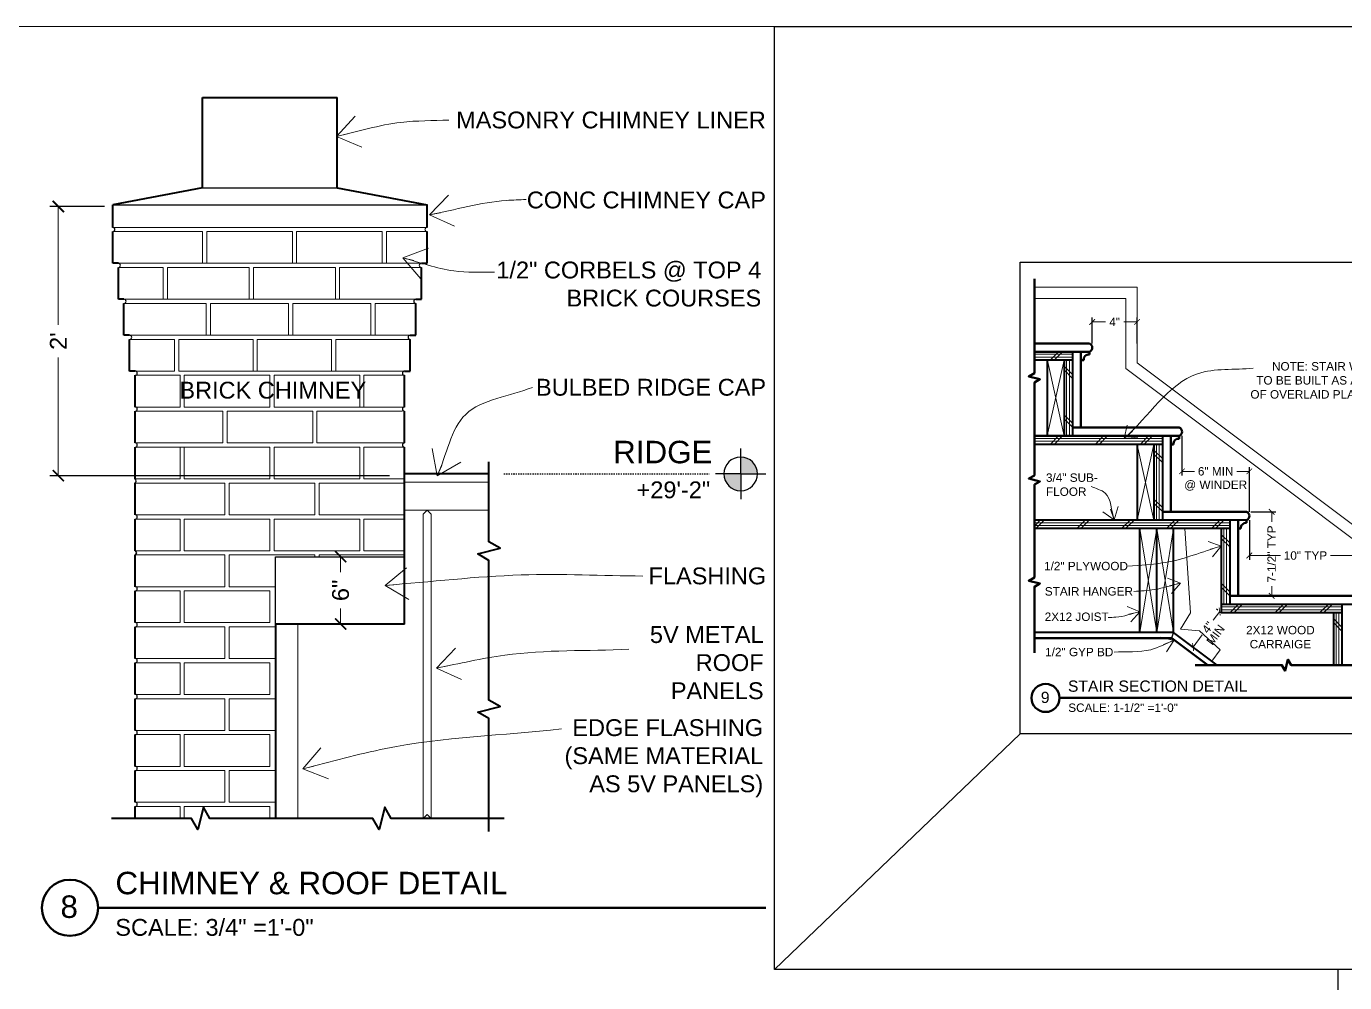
# Model space of a CAD drawing. Header units: inches. Extents: x -4969 to 16721, y 2489 to 24693.
# Drawn here: x 1324.9 to 1442.3, y 3991.3 to 4076.5 of the extents above; entities that cross this region are included whole.
import ezdxf

# ---------------------------------------------------------------- set-up
doc = ezdxf.new("R2010")
doc.units = ezdxf.units.IN
doc.header["$MEASUREMENT"] = 0
doc.linetypes.add('CENTER', pattern=[2, 1.25, -0.25, 0.25, -0.25])
doc.layers.get('0').update_dxf_attribs({"lineweight": 5})
doc.layers.add('0-NPLT', color=1, linetype='Continuous', plot=False)
for name, color, linetype, lineweight in [('1', 1, 'Continuous', 9), ('2', 6, 'Continuous', 20), ('3', 3, 'Continuous', 30), ('4', 2, 'Continuous', 40), ('5', 4, 'Continuous', 50), ('A-DIMSx', 7, 'Continuous', 9), ('A-TEXTx', 7, 'Continuous', 20), ('TB-11x17', 7, 'Continuous', 100)]:
    doc.layers.add(name, color=color, linetype=linetype, lineweight=lineweight)
doc.styles.get("Standard").update_dxf_attribs({"font": 'Arial.ttf'})
doc.dimstyles.get("Standard").update_dxf_attribs({"dimtxt": 3, "dimasz": 2, "dimexe": 0.03125, "dimexo": 0.0625, "dimgap": 0.03125, "dimtad": 0, "dimtoh": 1, "dimdec": 4, "dimlfac": 0.99985, "dimzin": 0, "dimdsep": 46, "dimlunit": 4, "dimtxsty": 'Standard', "dimblk": 'ARCHTICK', "dimblk1": 'ARCHTICK', "dimblk2": 'ARCHTICK', "dimcen": 0.09, "dimclrt": 256, "dimadec": 0, "dimazin": 0, "dimtfac": 1, "dimtdec": 4, "dimtofl": 0, "dimtmove": 0, "dimatfit": 3, "dimfxl": 1, "dimtolj": 1, "dimtzin": 0, "dimarcsym": 0})

# ---------------------------------------------------------------- blocks, each defined once
blk = doc.blocks.new('_ArchTick')
at = {"color": 0, "linetype": 'ByBlock', "lineweight": 0, "const_width": 0.15}
blk.add_lwpolyline([(-0.5, -0.5), (0.5, 0.5)], dxfattribs=at)
blk = doc.blocks.new('*D242')
at = {"layer": 'A-DIMSx', "color": 0, "lineweight": 5, "ltscale": 0.1, "transparency": 16777216}
for p, q in [((1352.88, 4029.27), (1352.88, 4027.89)), ((1352.88, 4023.27), (1352.88, 4024.65))]:
    blk.add_line(p, q, dxfattribs=at)
at = {"layer": 'A-DIMSx', "color": 0, "lineweight": -2, "ltscale": 0.1, "transparency": 16777216}
for p, q in [((1353.58, 4029.27), (1353.63, 4029.27)), ((1353.58, 4023.27), (1353.63, 4023.27))]:
    blk.add_line(p, q, dxfattribs=at)
at = {"layer": 'Defpoints', "color": 0, "ltscale": 0.1, "transparency": 16777216}
for p in [(1352.83, 4029.27), (1352.83, 4023.27), (1352.88, 4023.27)]:
    blk.add_point(p, dxfattribs=at)
at = {"layer": 'A-DIMSx', "color": 0, "lineweight": 5, "ltscale": 0.1, "transparency": 16777216}
for p, rotation in [((1352.88, 4029.27), 90), ((1352.88, 4023.27), 270)]:
    blk.add_blockref('_ArchTick', p, dxfattribs=dict(at, rotation=rotation))
at = {"layer": 'A-DIMSx', "ltscale": 0.1, "transparency": 16777216, "insert": (1352.88, 4026.27), "char_height": 1.5, "attachment_point": 5, "rotation": 90}
blk.add_mtext('\\A1;6"', dxfattribs=at)
blk = doc.blocks.new('*D243')
at = {"layer": 'A-DIMSx', "color": 0, "lineweight": -2, "ltscale": 0.1, "transparency": 16777216}
for p, q in [((1331.83, 4060.46), (1326.98, 4060.46)), ((1357.22, 4036.48), (1326.98, 4036.48))]:
    blk.add_line(p, q, dxfattribs=at)
at = {"layer": 'A-DIMSx', "color": 0, "lineweight": 5, "ltscale": 0.1, "transparency": 16777216}
for p, q in [((1327.73, 4060.46), (1327.73, 4049.92)), ((1327.73, 4036.48), (1327.73, 4047.02))]:
    blk.add_line(p, q, dxfattribs=at)
at = {"layer": 'Defpoints', "color": 0, "ltscale": 0.1, "transparency": 16777216}
for p in [(1332.58, 4060.46), (1327.73, 4036.48), (1357.97, 4036.48)]:
    blk.add_point(p, dxfattribs=at)
at = {"layer": 'A-DIMSx', "color": 0, "lineweight": 5, "ltscale": 0.1, "transparency": 16777216}
for p, rotation in [((1327.73, 4060.46), 90), ((1327.73, 4036.48), 270)]:
    blk.add_blockref('_ArchTick', p, dxfattribs=dict(at, rotation=rotation))
at = {"layer": 'A-DIMSx', "ltscale": 0.1, "transparency": 16777216, "insert": (1327.73, 4048.47), "char_height": 1.5, "attachment_point": 5, "rotation": 90}
blk.add_mtext("\\A1;2'", dxfattribs=at)
blk = doc.blocks.new('Point')
at = {"lineweight": 0, "ltscale": 0.1}
h = blk.add_hatch(color=256, dxfattribs=at)
h.dxf.hatch_style = 1
h.paths.add_polyline_path([(-3.2903, 4.1654, 0.414214), (-3.3528, 4.1029), (-3.2903, 4.1029)])
h.paths.add_polyline_path([(-3.2903, 4.1029), (-3.2903, 4.0404, 0.414214), (-3.2278, 4.1029)])
at = {"layer": '3', "ltscale": 0.1}
for q in [(-3.2903, 4.1966), (-3.384, 4.1029), (-3.1965, 4.1029), (-3.2903, 4.0091)]:
    blk.add_line((-3.2903, 4.1029), q, dxfattribs=at)
blk.add_circle((-3.2903, 4.1029), 0.0625, dxfattribs=at)
blk = doc.blocks.new('*D269')
at = {"layer": 'A-DIMSx', "color": 0, "lineweight": -2, "ltscale": 0.1, "transparency": 16777216}
for p, q in [((1431.03, 4024.5), (1430.89, 4024.61)), ((1428.66, 4021.34), (1428.52, 4021.45))]:
    blk.add_line(p, q, dxfattribs=at)
at = {"layer": 'A-DIMSx', "color": 0, "lineweight": 5, "ltscale": 0.1, "transparency": 16777216}
for p, q in [((1431.19, 4024.38), (1430.62, 4023.63)), ((1428.82, 4021.22), (1429.64, 4022.32))]:
    blk.add_line(p, q, dxfattribs=at)
at = {"layer": 'Defpoints', "color": 0, "ltscale": 0.1, "transparency": 16777216}
for p in [(1431.33, 4024.27), (1428.82, 4021.22), (1428.96, 4021.11)]:
    blk.add_point(p, dxfattribs=at)
at = {"layer": 'A-DIMSx', "color": 0, "lineweight": 5, "ltscale": 0.1, "transparency": 16777216, "xscale": 0.5, "yscale": 0.5, "zscale": 0.5}
for p, rotation in [((1431.19, 4024.38), 53.13010235415597), ((1428.82, 4021.22), 233.130102354156)]:
    blk.add_blockref('_ArchTick', p, dxfattribs=dict(at, rotation=rotation))
at = {"layer": 'A-DIMSx', "ltscale": 0.1, "transparency": 16777216, "insert": (1430.13, 4022.97), "char_height": 0.75, "attachment_point": 5, "rotation": 53.1301}
blk.add_mtext('\\A1;4"', dxfattribs=at)
blk = doc.blocks.new('*D270')
at = {"layer": 'A-DIMSx', "color": 0, "lineweight": -2, "ltscale": 0.1, "transparency": 16777216}
for p, q in [((1433.83, 4032.52), (1433.83, 4029)), ((1443.83, 4025.77), (1443.83, 4029.75))]:
    blk.add_line(p, q, dxfattribs=at)
at = {"layer": 'A-DIMSx', "color": 0, "lineweight": 5, "ltscale": 0.1, "transparency": 16777216}
for p, q in [((1433.83, 4029.37), (1436.6, 4029.37)), ((1443.83, 4029.37), (1441.06, 4029.37))]:
    blk.add_line(p, q, dxfattribs=at)
at = {"layer": 'Defpoints', "color": 0, "ltscale": 0.1, "transparency": 16777216}
for p in [(1433.83, 4032.9), (1443.83, 4029.37), (1443.83, 4025.4)]:
    blk.add_point(p, dxfattribs=at)
at = {"layer": 'A-DIMSx', "color": 0, "lineweight": 5, "ltscale": 0.1, "transparency": 16777216, "xscale": 0.5, "yscale": 0.5, "zscale": 0.5, "rotation": 180}
blk.add_blockref('_ArchTick', (1433.83, 4029.37), dxfattribs=at)
at = {"layer": 'A-DIMSx', "color": 0, "lineweight": 5, "ltscale": 0.1, "transparency": 16777216, "xscale": 0.5, "yscale": 0.5, "zscale": 0.5}
blk.add_blockref('_ArchTick', (1443.83, 4029.37), dxfattribs=at)
at = {"layer": 'A-DIMSx', "ltscale": 0.1, "transparency": 16777216, "insert": (1438.83, 4029.37), "char_height": 0.75, "attachment_point": 5}
blk.add_mtext('\\A1;10" TYP', dxfattribs=at)
blk = doc.blocks.new('*D271')
at = {"layer": 'A-DIMSx', "color": 0, "lineweight": -2, "ltscale": 0.1, "transparency": 16777216}
for p, q in [((1433.96, 4033.27), (1436.2, 4033.27)), ((1433.96, 4025.79), (1436.2, 4025.79))]:
    blk.add_line(p, q, dxfattribs=at)
at = {"layer": 'A-DIMSx', "color": 0, "lineweight": 5, "ltscale": 0.1, "transparency": 16777216}
for p, q in [((1435.82, 4033.27), (1435.82, 4032.38)), ((1435.82, 4025.79), (1435.82, 4026.64))]:
    blk.add_line(p, q, dxfattribs=at)
at = {"layer": 'Defpoints', "color": 0, "ltscale": 0.1, "transparency": 16777216}
for p in [(1433.58, 4033.27), (1433.58, 4025.79), (1435.82, 4025.79)]:
    blk.add_point(p, dxfattribs=at)
at = {"layer": 'A-DIMSx', "color": 0, "lineweight": 5, "ltscale": 0.1, "transparency": 16777216, "xscale": 0.5, "yscale": 0.5, "zscale": 0.5}
for p, rotation in [((1435.82, 4033.27), 90), ((1435.82, 4025.79), 270)]:
    blk.add_blockref('_ArchTick', p, dxfattribs=dict(at, rotation=rotation))
at = {"layer": 'A-DIMSx', "ltscale": 0.1, "transparency": 16777216, "insert": (1435.82, 4029.51), "char_height": 0.75, "attachment_point": 5, "rotation": 90}
blk.add_mtext('\\A1;7-1/2" TYP', dxfattribs=at)
blk = doc.blocks.new('*D334')
at = {"layer": 'A-DIMSx', "color": 0, "lineweight": -2, "ltscale": 0.1, "transparency": 16777216}
for p, q in [((1427.83, 4040.02), (1427.83, 4036.5)), ((1433.83, 4033.27), (1433.83, 4037.25))]:
    blk.add_line(p, q, dxfattribs=at)
at = {"layer": 'A-DIMSx', "color": 0, "lineweight": 5, "ltscale": 0.1, "transparency": 16777216}
for p, q in [((1427.83, 4036.87), (1428.94, 4036.87)), ((1433.83, 4036.87), (1432.73, 4036.87))]:
    blk.add_line(p, q, dxfattribs=at)
at = {"layer": 'Defpoints', "color": 0, "ltscale": 0.1, "transparency": 16777216}
for p in [(1427.83, 4040.4), (1433.83, 4036.87), (1433.83, 4032.9)]:
    blk.add_point(p, dxfattribs=at)
at = {"layer": 'A-DIMSx', "color": 0, "lineweight": 5, "ltscale": 0.1, "transparency": 16777216, "xscale": 0.5, "yscale": 0.5, "zscale": 0.5, "rotation": 180}
blk.add_blockref('_ArchTick', (1427.83, 4036.87), dxfattribs=at)
at = {"layer": 'A-DIMSx', "color": 0, "lineweight": 5, "ltscale": 0.1, "transparency": 16777216, "xscale": 0.5, "yscale": 0.5, "zscale": 0.5}
blk.add_blockref('_ArchTick', (1433.83, 4036.87), dxfattribs=at)
at = {"layer": 'A-DIMSx', "ltscale": 0.1, "transparency": 16777216, "insert": (1430.83, 4036.87), "char_height": 0.75, "attachment_point": 5}
blk.add_mtext('\\A1;6" MIN', dxfattribs=at)
blk = doc.blocks.new('*D758')
at = {"layer": 'A-DIMSx', "color": 0, "lineweight": -2, "ltscale": 0.1, "transparency": 16777216}
for p, q in [((1419.83, 4048.25), (1419.83, 4050.56)), ((1423.83, 4048.25), (1423.83, 4050.56))]:
    blk.add_line(p, q, dxfattribs=at)
at = {"layer": 'A-DIMSx', "color": 0, "lineweight": 5, "ltscale": 0.1, "transparency": 16777216}
for p, q in [((1419.83, 4050.18), (1421.01, 4050.18)), ((1423.83, 4050.18), (1422.65, 4050.18))]:
    blk.add_line(p, q, dxfattribs=at)
at = {"layer": 'Defpoints', "color": 0, "ltscale": 0.1, "transparency": 16777216}
for p in [(1423.83, 4050.18), (1419.83, 4047.87), (1423.83, 4047.87)]:
    blk.add_point(p, dxfattribs=at)
at = {"layer": 'A-DIMSx', "color": 0, "lineweight": 5, "ltscale": 0.1, "transparency": 16777216, "xscale": 0.5, "yscale": 0.5, "zscale": 0.5, "rotation": 180}
blk.add_blockref('_ArchTick', (1419.83, 4050.18), dxfattribs=at)
at = {"layer": 'A-DIMSx', "color": 0, "lineweight": 5, "ltscale": 0.1, "transparency": 16777216, "xscale": 0.5, "yscale": 0.5, "zscale": 0.5}
blk.add_blockref('_ArchTick', (1423.83, 4050.18), dxfattribs=at)
at = {"layer": 'A-DIMSx', "ltscale": 0.1, "transparency": 16777216, "insert": (1421.83, 4050.18), "char_height": 0.75, "attachment_point": 5}
blk.add_mtext('\\A1;4"', dxfattribs=at)

msp = doc.modelspace()

# ---------------------------------------------------------------- linework, layer by layer
at = {"layer": '0-NPLT', "ltscale": 0.25}
msp.add_line((1391.5159913, 3992.5008975), (1413.4091784, 4013.5008975), dxfattribs=at)
at = {"layer": '0-NPLT', "ltscale": 0.1}
msp.add_line((1441.7104735, 3992.5008975), (1441.7104735, 3908.5008975), dxfattribs=at)
at = {"layer": '0-NPLT', "lineweight": 9, "ltscale": 0.1}
msp.add_lwpolyline([(1521.5000785, 4076.5008975), (1283.5000785, 4076.5008975), (1283.5000785, 3908.5008975), (1521.5000785, 3908.5008975)], close=True, dxfattribs=at)
at = {"layer": '0-NPLT', "ltscale": 0.25}
for points in [[(1391.5159913, 4076.5008975), (1479.0887398, 4076.5008975), (1479.0887398, 3992.5008975), (1391.5159913, 3992.5008975)], [(1413.4091784, 4055.5008975), (1457.1955527, 4055.5008975), (1457.1955527, 4013.5008975), (1413.4091784, 4013.5008975)]]:
    msp.add_lwpolyline(points, close=True, dxfattribs=at)
at = {"layer": '1'}
for p, q in [((1360.5780924, 4058.5982096), (1332.5572591, 4058.5982096)), ((1360.5780924, 4058.5982096), (1332.5572591, 4058.5982096)), ((1340.5780924, 4058.2232096), (1332.5780924, 4058.2232096)), ((1340.5780924, 4058.2232096), (1332.5780924, 4058.2232096)), ((1340.5780924, 4055.3982096), (1340.5780924, 4058.2232096)), ((1340.9530924, 4055.3982096), (1340.9530924, 4058.2232096)), ((1348.5780924, 4058.2232096), (1340.9530924, 4058.2232096)), ((1348.5780924, 4055.3982096), (1348.5780924, 4058.2232096)), ((1348.9530924, 4055.3982096), (1348.9530924, 4058.2232096)), ((1356.5780924, 4058.2232096), (1348.9530924, 4058.2232096)), ((1356.5780924, 4055.3982096), (1356.5780924, 4058.2232096)), ((1356.9530924, 4055.3982096), (1356.9530924, 4058.2232096)), ((1360.5780924, 4058.2232096), (1356.9530924, 4058.2232096)), ((1340.5780924, 4055.3982096), (1332.5780924, 4055.3982096)), ((1348.5780924, 4055.3982096), (1340.9530924, 4055.3982096)), ((1356.5780924, 4055.3982096), (1348.9530924, 4055.3982096)), ((1360.5780924, 4055.3982096), (1356.9530924, 4055.3982096)), ((1337.0780924, 4055.0232096), (1333.0780924, 4055.0232096)), ((1337.0780924, 4052.1982096), (1337.0780924, 4055.0232096)), ((1337.4530924, 4052.1982096), (1337.4530924, 4055.0232096)), ((1344.7447591, 4055.0232096), (1337.4530924, 4055.0232096)), ((1344.7447591, 4052.1982096), (1344.7447591, 4055.0232096)), ((1345.1197591, 4052.1982096), (1345.1197591, 4055.0232096)), ((1352.4114258, 4055.0232096), (1345.1197591, 4055.0232096)), ((1352.4114258, 4052.1982096), (1352.4114258, 4055.0232096)), ((1360.0780924, 4055.0232096), (1352.7864258, 4055.0232096)), ((1352.7864258, 4052.1982096), (1352.7864258, 4055.0232096)), ((1337.0780924, 4052.1982096), (1333.0780924, 4052.1982096)), ((1340.9114258, 4051.8232096), (1333.5780924, 4051.8232096)), ((1344.7447591, 4052.1982096), (1337.4530924, 4052.1982096)), ((1340.9114258, 4048.9982096), (1340.9114258, 4051.8232096)), ((1341.2864258, 4048.9982096), (1341.2864258, 4051.8232096)), ((1348.2447591, 4051.8232096), (1341.2864258, 4051.8232096)), ((1352.4114258, 4052.1982096), (1345.1197591, 4052.1982096)), ((1348.2447591, 4048.9982096), (1348.2447591, 4051.8232096)), ((1348.6197591, 4048.9982096), (1348.6197591, 4051.8232096)), ((1355.5780924, 4051.8232096), (1348.6197591, 4051.8232096)), ((1360.0780924, 4052.1982096), (1352.7864258, 4052.1982096)), ((1355.5780924, 4048.9982096), (1355.5780924, 4051.8232096)), ((1359.5780924, 4051.8232096), (1355.9530924, 4051.8232096)), ((1355.9530924, 4048.9982096), (1355.9530924, 4051.8232096)), ((1333.5780924, 4048.9982096), (1340.9114258, 4048.9982096)), ((1334.0780924, 4048.6232096), (1338.0780924, 4048.6232096)), ((1338.0780924, 4045.7982096), (1338.0780924, 4048.6232096)), ((1338.4530924, 4045.7982096), (1338.4530924, 4048.6232096)), ((1338.4530924, 4048.6232096), (1345.0780924, 4048.6232096)), ((1341.2864258, 4048.9982096), (1348.2447591, 4048.9982096)), ((1345.0780924, 4045.7982096), (1345.0780924, 4048.6232096)), ((1345.4530924, 4045.7982096), (1345.4530924, 4048.6232096)), ((1345.4530924, 4048.6232096), (1352.0780924, 4048.6232096)), ((1348.6197591, 4048.9982096), (1355.5780924, 4048.9982096)), ((1352.0780924, 4045.7982096), (1352.0780924, 4048.6232096)), ((1352.4530924, 4045.7982096), (1352.4530924, 4048.6232096)), ((1352.4530924, 4048.6232096), (1359.0780924, 4048.6232096)), ((1355.9530924, 4048.9982096), (1359.5780924, 4048.9982096)), ((1414.6777059, 4047.2976232), (1418.0825621, 4047.2976232)), ((1414.6777059, 4047.0476232), (1418.0825621, 4047.0476232)), ((1416.0908521, 4046.7720286), (1416.8408521, 4047.5220286)), ((1416.4444055, 4046.7720286), (1417.1944055, 4047.5220286)), ((1338.0780924, 4045.7982096), (1334.0780924, 4045.7982096)), ((1345.0780924, 4045.7982096), (1338.4530924, 4045.7982096)), ((1352.0780924, 4045.7982096), (1345.4530924, 4045.7982096)), ((1359.0780924, 4045.7982096), (1352.4530924, 4045.7982096)), ((1418.0825621, 4045.5020515), (1417.3325621, 4046.2520515)), ((1418.0825621, 4045.1484982), (1417.3325621, 4045.8984982)), ((1417.5569675, 4040.0220286), (1417.5569675, 4046.7720286)), ((1417.8069675, 4040.0220286), (1417.8069675, 4046.7720286)), ((1338.5780924, 4045.4232096), (1334.5780924, 4045.4232096)), ((1338.5780924, 4042.5982096), (1338.5780924, 4045.4232096)), ((1338.9530924, 4042.5982096), (1338.9530924, 4045.4232096)), ((1346.5780924, 4045.4232096), (1338.9530924, 4045.4232096)), ((1346.5780924, 4042.5982096), (1346.5780924, 4045.4232096)), ((1346.9530924, 4042.5982096), (1346.9530924, 4045.4232096)), ((1354.5780924, 4045.4232096), (1346.9530924, 4045.4232096)), ((1354.5780924, 4042.5982096), (1354.5780924, 4045.4232096)), ((1358.5780924, 4045.4232096), (1354.9530924, 4045.4232096)), ((1354.9530924, 4042.5982096), (1354.9530924, 4045.4232096)), ((1334.5780924, 4042.5982096), (1338.5780924, 4042.5982096)), ((1338.9530924, 4042.5982096), (1346.5780924, 4042.5982096)), ((1342.3905924, 4039.3982096), (1342.3905924, 4042.2232096)), ((1342.7655924, 4039.3982096), (1342.7655924, 4042.2232096)), ((1346.9530924, 4042.5982096), (1358.5780924, 4042.5982096)), ((1350.7655924, 4042.2232096), (1358.3905924, 4042.2232096)), ((1350.7655924, 4039.3982096), (1350.7655924, 4042.2232096)), ((1418.0825621, 4041.1484982), (1417.3325621, 4041.8984982)), ((1418.0825621, 4040.7949448), (1417.3325621, 4041.5449448)), ((1414.6777059, 4039.7976232), (1426.0825621, 4039.7976232)), ((1416.0908521, 4039.2720286), (1416.8408521, 4040.0220286)), ((1416.4444055, 4039.2720286), (1417.1944055, 4040.0220286)), ((1420.0908521, 4039.2720286), (1420.8408521, 4040.0220286)), ((1420.4444055, 4039.2720286), (1421.1944055, 4040.0220286)), ((1424.0908521, 4039.2720286), (1424.8408521, 4040.0220286)), ((1424.4444055, 4039.2720286), (1425.1944055, 4040.0220286)), ((1334.5780924, 4039.3982096), (1342.3905924, 4039.3982096)), ((1334.5780924, 4039.0232096), (1346.5780924, 4039.0232096)), ((1338.5780924, 4036.1982096), (1338.5780924, 4039.0232096)), ((1338.9530924, 4036.1982096), (1338.9530924, 4039.0232096)), ((1346.5780924, 4036.1982096), (1346.5780924, 4039.0232096)), ((1346.9530924, 4036.1982096), (1346.9530924, 4039.0232096)), ((1346.9530924, 4039.0232096), (1354.5780924, 4039.0232096)), ((1350.7655924, 4039.3982096), (1358.5780924, 4039.3982096)), ((1354.5780924, 4036.1982096), (1354.5780924, 4039.0232096)), ((1354.9530924, 4036.1982096), (1354.9530924, 4039.0232096)), ((1354.9530924, 4039.0232096), (1358.5780924, 4039.0232096)), ((1414.6777059, 4039.5476232), (1426.0825621, 4039.5476232)), ((1426.0825621, 4038.0020515), (1425.3325621, 4038.7520515)), ((1425.5569675, 4032.5220286), (1425.5569675, 4039.2720286)), ((1425.8069675, 4032.5220286), (1425.8069675, 4039.2720286)), ((1426.0825621, 4037.6484982), (1425.3325621, 4038.3984982)), ((1334.5780924, 4036.1982096), (1338.5780924, 4036.1982096)), ((1334.5780924, 4035.8232096), (1342.5780924, 4035.8232096)), ((1338.9530924, 4036.1982096), (1346.5780924, 4036.1982096)), ((1342.5780924, 4032.9982096), (1342.5780924, 4035.8232096)), ((1342.9530924, 4032.9982096), (1342.9530924, 4035.8232096)), ((1342.9530924, 4035.8232096), (1350.5780924, 4035.8232096)), ((1346.9530924, 4036.1982096), (1354.5780924, 4036.1982096)), ((1350.5780924, 4032.9982096), (1350.5780924, 4035.8232096)), ((1350.9530924, 4032.9982096), (1350.9530924, 4035.8232096)), ((1350.9530924, 4035.8232096), (1358.5780924, 4035.8232096)), ((1354.9530924, 4036.1982096), (1358.5780924, 4036.1982096)), ((1366.0965401, 4035.8942141), (1358.5780924, 4035.8942141)), ((1426.0825621, 4033.6484982), (1425.3325621, 4034.3984982)), ((1426.0825621, 4033.2949448), (1425.3325621, 4034.0449448)), ((1334.5780924, 4032.9982096), (1342.5780924, 4032.9982096)), ((1342.9530924, 4032.9982096), (1350.5780924, 4032.9982096)), ((1350.9530924, 4032.9982096), (1358.5780924, 4032.9982096)), ((1358.5780924, 4033.4622336), (1358.5780924, 4033.4180394)), ((1334.5780924, 4032.6232096), (1338.5780924, 4032.6232096)), ((1338.5780924, 4029.7982096), (1338.5780924, 4032.6232096)), ((1338.9530924, 4029.7982096), (1338.9530924, 4032.6232096)), ((1338.9530924, 4032.6232096), (1346.5780924, 4032.6232096)), ((1346.5780924, 4029.7982096), (1346.5780924, 4032.6232096)), ((1346.9530924, 4029.7982096), (1346.9530924, 4032.6232096)), ((1346.9530924, 4032.6232096), (1354.5780924, 4032.6232096)), ((1354.5780924, 4029.7982096), (1354.5780924, 4032.6232096)), ((1354.9530924, 4029.7982096), (1354.9530924, 4032.6232096)), ((1354.9530924, 4032.6232096), (1358.5780924, 4032.6232096)), ((1414.6777059, 4031.9966977), (1415.2030368, 4032.5220286)), ((1414.6777059, 4031.9966977), (1415.2030368, 4032.5220286)), ((1414.6777059, 4032.2976232), (1432.0825621, 4032.2976232)), ((1414.6777059, 4032.0476232), (1432.0825621, 4032.0476232)), ((1414.8065902, 4031.7720286), (1415.5565902, 4032.5220286)), ((1414.8065902, 4031.7720286), (1415.5565902, 4032.5220286)), ((1418.4530368, 4031.7720286), (1419.2030368, 4032.5220286)), ((1418.4530368, 4031.7720286), (1419.2030368, 4032.5220286)), ((1418.8065902, 4031.7720286), (1419.5565902, 4032.5220286)), ((1418.8065902, 4031.7720286), (1419.5565902, 4032.5220286)), ((1422.4530368, 4031.7720286), (1423.2030368, 4032.5220286)), ((1422.4530368, 4031.7720286), (1423.2030368, 4032.5220286)), ((1422.8065902, 4031.7720286), (1423.5565902, 4032.5220286)), ((1422.8065902, 4031.7720286), (1423.5565902, 4032.5220286)), ((1426.4530368, 4031.7720286), (1427.2030368, 4032.5220286)), ((1426.4530368, 4031.7720286), (1427.2030368, 4032.5220286)), ((1426.8065902, 4031.7720286), (1427.5565902, 4032.5220286)), ((1426.8065902, 4031.7720286), (1427.5565902, 4032.5220286)), ((1430.4530368, 4031.7720286), (1431.2030368, 4032.5220286)), ((1430.8065902, 4031.7720286), (1431.5565902, 4032.5220286)), ((1431.5569675, 4025.0220286), (1431.5569675, 4031.7720286)), ((1431.8069675, 4025.0220286), (1431.8069675, 4031.7720286)), ((1432.0825621, 4030.5020515), (1431.3325621, 4031.2520515)), ((1432.0825621, 4030.1484982), (1431.3325621, 4030.8984982)), ((1334.5780924, 4029.7982096), (1338.5780924, 4029.7982096)), ((1334.5780924, 4029.4232096), (1342.5780924, 4029.4232096)), ((1338.9530924, 4029.7982096), (1346.5780924, 4029.7982096)), ((1342.5780924, 4026.5982096), (1342.5780924, 4029.4232096)), ((1342.9530924, 4026.5982096), (1342.9530924, 4029.4232096)), ((1342.9530924, 4029.4232096), (1350.5780924, 4029.4232096)), ((1346.9530924, 4029.7982096), (1354.5780924, 4029.7982096)), ((1350.5780924, 4029.2706578), (1350.5780924, 4029.4232096)), ((1350.9530924, 4029.2706578), (1350.9530924, 4029.4232096)), ((1350.9530924, 4029.4232096), (1358.5780924, 4029.4232096)), ((1354.9530924, 4029.7982096), (1358.5780924, 4029.7982096)), ((1432.0825621, 4026.1484982), (1431.3325621, 4026.8984982)), ((1334.5780924, 4026.5982096), (1342.5780924, 4026.5982096)), ((1334.5780924, 4026.2232096), (1338.5780924, 4026.2232096)), ((1338.5780924, 4023.3982096), (1338.5780924, 4026.2232096)), ((1338.9530924, 4023.3982096), (1338.9530924, 4026.2232096)), ((1338.9530924, 4026.2232096), (1346.5780924, 4026.2232096)), ((1342.9530924, 4026.5982096), (1347.0781144, 4026.5982096)), ((1346.5780924, 4023.3982096), (1346.5780924, 4026.2232096)), ((1432.0825621, 4025.7949448), (1431.3325621, 4026.5449448)), ((1431.3325621, 4024.7976232), (1442.0825621, 4024.7976232)), ((1431.3325621, 4024.5476232), (1442.0825621, 4024.5476232)), ((1432.0908521, 4024.2720286), (1432.8408521, 4025.0220286)), ((1432.4444055, 4024.2720286), (1433.1944055, 4025.0220286)), ((1436.0908521, 4024.2720286), (1436.8408521, 4025.0220286)), ((1436.4444055, 4024.2720286), (1437.1944055, 4025.0220286)), ((1440.0908521, 4024.2720286), (1440.8408521, 4025.0220286)), ((1440.4444055, 4024.2720286), (1441.1944055, 4025.0220286)), ((1334.5780924, 4023.3982096), (1338.5780924, 4023.3982096)), ((1338.9530924, 4023.3982096), (1346.5780924, 4023.3982096)), ((1442.0825621, 4023.0020515), (1441.3325621, 4023.7520515)), ((1442.0825621, 4022.6484982), (1441.3325621, 4023.3984982)), ((1441.5569675, 4019.6128255), (1441.5569675, 4024.2720286)), ((1441.8069675, 4019.6128255), (1441.8069675, 4024.2720286)), ((1334.5780924, 4023.0232096), (1342.5780924, 4023.0232096)), ((1342.5780924, 4020.1982096), (1342.5780924, 4023.0232096)), ((1342.9530924, 4020.1982096), (1342.9530924, 4023.0232096)), ((1342.9530924, 4023.0232096), (1347.0781144, 4023.0232096)), ((1334.5780924, 4020.1982096), (1342.5780924, 4020.1982096)), ((1334.5780924, 4019.8232096), (1338.5780924, 4019.8232096)), ((1338.5780924, 4016.9982096), (1338.5780924, 4019.8232096)), ((1338.9530924, 4016.9982096), (1338.9530924, 4019.8232096)), ((1338.9530924, 4019.8232096), (1346.5780924, 4019.8232096)), ((1342.9530924, 4020.1982096), (1347.0781144, 4020.1982096)), ((1346.5780924, 4016.9982096), (1346.5780924, 4019.8232096)), ((1334.5780924, 4016.9982096), (1338.5780924, 4016.9982096)), ((1334.5780924, 4016.6232096), (1342.5780924, 4016.6232096)), ((1338.9530924, 4016.9982096), (1346.5780924, 4016.9982096)), ((1342.5780924, 4013.7982096), (1342.5780924, 4016.6232096)), ((1342.9530924, 4013.7982096), (1342.9530924, 4016.6232096)), ((1342.9530924, 4016.6232096), (1347.0781144, 4016.6232096)), ((1334.5780924, 4013.7982096), (1342.5780924, 4013.7982096)), ((1334.5780924, 4013.4232096), (1338.5780924, 4013.4232096)), ((1338.5780924, 4010.5982096), (1338.5780924, 4013.4232096)), ((1338.9530924, 4010.5982096), (1338.9530924, 4013.4232096)), ((1338.9530924, 4013.4232096), (1346.5780924, 4013.4232096)), ((1342.9530924, 4013.7982096), (1347.0781144, 4013.7982096)), ((1346.5780924, 4010.5982096), (1346.5780924, 4013.4232096)), ((1334.5780924, 4010.5982096), (1338.5780924, 4010.5982096)), ((1338.9530924, 4010.5982096), (1346.5780924, 4010.5982096)), ((1334.5780924, 4010.2232096), (1342.5780924, 4010.2232096)), ((1342.5780924, 4007.3982096), (1342.5780924, 4010.2232096)), ((1342.9530924, 4007.3982096), (1342.9530924, 4010.2232096)), ((1342.9530924, 4010.2232096), (1347.0781144, 4010.2232096)), ((1334.5780924, 4007.3982096), (1342.5780924, 4007.3982096)), ((1334.5780924, 4007.0232096), (1338.5780924, 4007.0232096)), ((1338.5780924, 4005.9670017), (1338.5780924, 4007.0232096)), ((1338.9530924, 4005.9670017), (1338.9530924, 4007.0232096)), ((1338.9530924, 4007.0232096), (1346.5780924, 4007.0232096)), ((1342.9530924, 4007.3982096), (1347.0781144, 4007.3982096)), ((1346.5780924, 4005.9670017), (1346.5780924, 4007.0232096))]:
    msp.add_line(p, q, dxfattribs=at)
at = {"layer": '1', "ltscale": 0.25}
for p, q in [((1333.0780924, 4055.3982096), (1360.0780924, 4055.3982096)), ((1335.5780924, 4052.1982096), (1359.5780924, 4052.1982096)), ((1335.0780924, 4048.9982096), (1359.0780924, 4048.9982096)), ((1334.5780924, 4045.7982096), (1338.0780924, 4045.7982096)), ((1338.4530924, 4045.7982096), (1358.5780924, 4045.7982096)), ((1417.3325621, 4046.7720286), (1415.8325621, 4040.0220286)), ((1417.3325621, 4040.0220286), (1415.8511951, 4046.7439017)), ((1342.3905924, 4042.2232096), (1334.5780924, 4042.2232096)), ((1425.3325621, 4039.2720286), (1423.8325621, 4032.5220286)), ((1425.3325621, 4032.5220286), (1423.8511951, 4039.2439017)), ((1360.5781144, 4033.4180394), (1360.224561, 4033.064486)), ((1360.224561, 4033.064486), (1360.224561, 4005.9670017)), ((1360.5781144, 4033.4180394), (1360.9316678, 4033.064486)), ((1360.9316678, 4033.064486), (1360.9316678, 4005.9670017)), ((1424.0825621, 4031.7720286), (1425.5825621, 4022.5220286)), ((1425.5825621, 4031.7720286), (1424.0825621, 4022.5220286)), ((1425.5825621, 4031.7720286), (1427.0825621, 4022.5220286)), ((1427.0825621, 4031.7720286), (1425.5825621, 4022.5220286)), ((1428.5825621, 4024.2720286), (1428.0825621, 4031.7720286)), ((1427.6881349, 4022.824815), (1428.5825621, 4024.2720286)), ((1429.3825621, 4022.6720286), (1427.6881349, 4022.824815)), ((1431.2325621, 4020.9720286), (1429.3825621, 4022.6720286)), ((1430.4825621, 4019.9720286), (1431.2325621, 4020.9720286)), ((1360.5781144, 4006.3205551), (1360.224561, 4005.9670017)), ((1360.5781144, 4006.3205551), (1360.9316678, 4005.9670017))]:
    msp.add_line(p, q, dxfattribs=at)
msp.add_lwpolyline([(1342.7655924, 4042.2232096), (1350.3905924, 4042.2232096), (1350.3905924, 4039.3982096), (1342.7655924, 4039.3982096), (1342.7655924, 4042.2232096)], dxfattribs=at)
at = {"layer": '2', "ltscale": 0.25}
for p, q in [((1423.8325621, 4053.2720286), (1414.6777059, 4053.2720286)), ((1423.8325621, 4053.2720286), (1423.8325621, 4046.5220286)), ((1422.8325621, 4052.2720286), (1414.6777059, 4052.2720286)), ((1422.8325621, 4052.2720286), (1422.8325621, 4046.0220286)), ((1422.8325621, 4046.0220286), (1443.8325621, 4030.2720286)), ((1423.8325621, 4046.5220286), (1444.4325621, 4031.0720286))]:
    msp.add_line(p, q, dxfattribs=at)
at = {"layer": '2'}
for p, q in [((1366.0965401, 4033.4180394), (1358.5780924, 4033.4180394)), ((1349.0781144, 4005.9670017), (1349.0781144, 4023.2706578))]:
    msp.add_line(p, q, dxfattribs=at)
at = {"layer": '3'}
for p, q in [((1340.5780924, 4062.1166987), (1352.5780924, 4062.1166987)), ((1332.5780924, 4060.6166987), (1360.5780924, 4060.6166987))]:
    msp.add_line(p, q, dxfattribs=at)
at = {"layer": '3', "linetype": 'CENTER', "ltscale": 0.1}
msp.add_line((1367.4107468, 4036.6442141), (1385.7158574, 4036.6442141), dxfattribs=at)
at = {"layer": '3', "ltscale": 0.25}
for p, q in [((1427.0825621, 4031.7720286), (1428.0825621, 4031.7720286)), ((1347.0781144, 4023.2706578), (1347.0781144, 4029.2706578)), ((1347.0781144, 4029.2706578), (1358.5780924, 4029.2706578)), ((1426.2492288, 4022.5220286), (1426.4158954, 4022.5220286)), ((1426.9158954, 4022.0220286), (1427.0825621, 4022.5220286))]:
    msp.add_line(p, q, dxfattribs=at)
msp.add_lwpolyline([(1334.5780924, 4029.7982096), (1334.7030924, 4029.6107096), (1334.5780924, 4029.4232096)], dxfattribs=at)
for centre, radius, start, end in [((1332.5780924, 4058.4107096), 0.1875, 270, 90), ((1332.5780924, 4058.4107096), 0.1875, 270, 90), ((1360.5780924, 4058.4107096), 0.1875, 90, 270), ((1333.0780924, 4055.2107096), 0.1875, 270, 90), ((1360.0780924, 4055.2107096), 0.1875, 90, 270), ((1333.5780924, 4052.0107096), 0.1875, 270, 90), ((1359.5780924, 4052.0107096), 0.1875, 90, 270), ((1334.0780924, 4048.8107096), 0.1875, 270, 90), ((1359.0780924, 4048.8107096), 0.1875, 90, 270), ((1334.5780924, 4045.6107096), 0.1875, 270, 90), ((1358.5780924, 4045.6107096), 0.1875, 90, 270), ((1334.5780924, 4042.4107096), 0.1875, 270, 90), ((1358.5780924, 4042.4107096), 0.1875, 90, 270), ((1334.5780924, 4039.2107096), 0.1875, 270, 90), ((1358.5780924, 4039.2107096), 0.1875, 90, 270), ((1334.4374674, 4036.0107096), 0.234375, 306.869897646, 53.130102354), ((1334.5780924, 4032.8107096), 0.1875, 270, 90), ((1334.5780924, 4026.4107096), 0.1875, 270, 90), ((1334.5780924, 4023.2107096), 0.1875, 270, 90), ((1334.5780924, 4020.0107096), 0.1875, 270, 90), ((1334.5780924, 4016.8107096), 0.1875, 270, 90), ((1334.5780924, 4013.6107096), 0.1875, 270, 90), ((1334.5780924, 4010.4107096), 0.1875, 270, 90), ((1334.5780924, 4007.2107096), 0.1875, 270, 90)]:
    msp.add_arc(centre, radius, start, end, dxfattribs=at)
at = {"layer": '4'}
for p, q in [((1340.5780924, 4070.1535019), (1352.5780924, 4070.1535019)), ((1340.5780924, 4062.1166987), (1340.5780924, 4070.1535019)), ((1352.5780924, 4062.1166987), (1352.5780924, 4070.1535019)), ((1340.5780924, 4062.1166987), (1332.5780924, 4060.6166987)), ((1352.5780924, 4062.1166987), (1360.5780924, 4060.6166987)), ((1332.5780924, 4058.5982096), (1332.5780924, 4060.6166987)), ((1332.5780924, 4058.5982096), (1332.5780924, 4060.6166987)), ((1360.5780924, 4058.5982096), (1360.5780924, 4060.6166987)), ((1332.5780924, 4055.3982096), (1332.5780924, 4058.2232096)), ((1332.5780924, 4055.3982096), (1332.5780924, 4058.2232096)), ((1360.5780924, 4055.3982096), (1360.5780924, 4058.2232096)), ((1333.0780924, 4055.3982096), (1332.5780924, 4055.3982096)), ((1360.0780924, 4055.3982096), (1360.5780924, 4055.3982096)), ((1333.0780924, 4052.1982096), (1333.0780924, 4055.0232096)), ((1360.0780924, 4052.1982096), (1360.0780924, 4055.0232096)), ((1333.5780924, 4052.1982096), (1333.0780924, 4052.1982096)), ((1333.5780924, 4048.9982096), (1333.5780924, 4051.8232096)), ((1359.5780924, 4052.1982096), (1360.0780924, 4052.1982096)), ((1359.5780924, 4048.9982096), (1359.5780924, 4051.8232096)), ((1334.0780924, 4048.9982096), (1333.5780924, 4048.9982096)), ((1334.0780924, 4045.7982096), (1334.0780924, 4048.6232096)), ((1359.0780924, 4048.9982096), (1359.5780924, 4048.9982096)), ((1359.0780924, 4045.7982096), (1359.0780924, 4048.6232096)), ((1418.0825621, 4047.5220286), (1418.0825621, 4040.0220286)), ((1334.5780924, 4045.7982096), (1334.0780924, 4045.7982096)), ((1358.5780924, 4045.7982096), (1359.0780924, 4045.7982096)), ((1418.0825621, 4046.7720286), (1414.6777059, 4046.7720286)), ((1415.8325621, 4046.7720286), (1415.8325621, 4040.0220286)), ((1417.3325621, 4046.7720286), (1417.3325621, 4040.0220286)), ((1334.5780924, 4042.5982096), (1334.5780924, 4045.4232096)), ((1358.5780924, 4042.5982096), (1358.5780924, 4045.4232096)), ((1334.5780924, 4039.3982096), (1334.5780924, 4042.2232096)), ((1358.5780924, 4039.3982096), (1358.5780924, 4042.2232096)), ((1426.0825621, 4040.0220286), (1426.0825621, 4032.5220286)), ((1334.5780924, 4036.1982096), (1334.5780924, 4039.0232096)), ((1358.5780924, 4036.6442141), (1358.5780924, 4039.0232096)), ((1426.0825621, 4039.2720286), (1414.6777059, 4039.2720286)), ((1423.8325621, 4039.2720286), (1423.8325621, 4032.5220286)), ((1425.3325621, 4039.2720286), (1425.3325621, 4032.5220286)), ((1366.0965401, 4036.6442141), (1358.5780924, 4036.6442141)), ((1358.5780924, 4023.2706578), (1358.5780924, 4036.6442141)), ((1334.5780924, 4032.9982096), (1334.5780924, 4035.8232096)), ((1334.5780924, 4029.7982096), (1334.5780924, 4032.6232096)), ((1433.5825621, 4032.5220286), (1414.6777059, 4032.5220286)), ((1432.0825621, 4031.7720286), (1414.6777059, 4031.7720286)), ((1431.3325621, 4031.7720286), (1431.3325621, 4024.2720286)), ((1432.0825621, 4032.5220286), (1432.0825621, 4025.0220286)), ((1334.5780924, 4026.5982096), (1334.5780924, 4029.4232096)), ((1334.5780924, 4023.3982096), (1334.5780924, 4026.2232096)), ((1443.5825621, 4025.0220286), (1431.3325621, 4025.0220286)), ((1442.0825621, 4025.0220286), (1442.0825621, 4019.6128255)), ((1442.0825621, 4024.2720286), (1431.3325621, 4024.2720286)), ((1441.3325621, 4024.2720286), (1441.3325621, 4019.6128255)), ((1334.5780924, 4020.1982096), (1334.5780924, 4023.0232096)), ((1358.5780924, 4023.2706578), (1347.0781144, 4023.2706578)), ((1347.0781144, 4023.2706578), (1347.0781144, 4005.9670017)), ((1427.0825621, 4022.5220286), (1414.6777059, 4022.5220286)), ((1430.9614996, 4019.6128255), (1427.0825621, 4022.5220286)), ((1334.5780924, 4016.9982096), (1334.5780924, 4019.8232096)), ((1334.5780924, 4013.7982096), (1334.5780924, 4016.6232096)), ((1334.5780924, 4010.5982096), (1334.5780924, 4013.4232096)), ((1334.5780924, 4007.3982096), (1334.5780924, 4010.2232096)), ((1334.5780924, 4005.9670017), (1334.5780924, 4007.0232096))]:
    msp.add_line(p, q, dxfattribs=at)
at = {"layer": '4', "ltscale": 0.25}
for p, q in [((1424.0825621, 4022.5220286), (1424.0825621, 4031.7720286)), ((1425.5825621, 4022.5220286), (1425.5825621, 4031.7720286)), ((1427.0825621, 4022.5220286), (1427.0825621, 4031.7720286))]:
    msp.add_line(p, q, dxfattribs=at)
at = {"layer": '4'}
for points in [[(1366.0965401, 4023.0030455), (1366.0965401, 4028.9377719), (1365.0965401, 4029.5151222), (1367.0965401, 4030.0151222), (1366.0965401, 4030.5924725), (1366.0965401, 4037.7175997)], [(1366.0965401, 4004.8001541), (1366.0965401, 4014.845924), (1365.0965401, 4015.4232743), (1367.0965401, 4015.9232743), (1366.0965401, 4016.5006246), (1366.0965401, 4025.0667052)], [(1347.1710544, 4005.9670017), (1341.236328, 4005.9670017), (1340.6589777, 4006.9670017), (1340.1589777, 4004.9670017), (1339.5816274, 4005.9670017), (1332.4565001, 4005.9670017)], [(1367.4376055, 4005.9670017), (1357.3918356, 4005.9670017), (1356.8144853, 4006.9670017), (1356.3144853, 4004.9670017), (1355.737135, 4005.9670017), (1347.1710544, 4005.9670017)]]:
    msp.add_lwpolyline(points, dxfattribs=at)
at = {"layer": '5'}
for p, q in [((1419.5825621, 4048.2720286), (1414.6777059, 4048.2720286)), ((1419.5825621, 4047.5220286), (1414.6777059, 4047.5220286)), ((1418.8325621, 4047.5220286), (1418.8325621, 4040.7720286)), ((1418.8325621, 4046.7720286), (1418.8325621, 4040.7720286)), ((1427.5825621, 4040.0220286), (1414.6777059, 4040.0220286)), ((1427.5825621, 4040.7720286), (1418.0825621, 4040.7720286)), ((1426.8325621, 4040.0220286), (1426.8325621, 4033.2720286)), ((1426.8325621, 4039.2720286), (1426.8325621, 4033.2720286)), ((1433.5825621, 4033.2720286), (1426.0825621, 4033.2720286)), ((1432.8325621, 4032.5220286), (1432.8325621, 4025.7720286)), ((1443.5825621, 4025.7720286), (1432.0825621, 4025.7720286)), ((1426.9158954, 4022.0220286), (1414.6777059, 4022.0220286)), ((1430.1281662, 4019.6128255), (1426.9158954, 4022.0220286))]:
    msp.add_line(p, q, dxfattribs=at)
at = {"layer": '5', "ltscale": 0.25}
for p, q in [((1419.5825621, 4047.5220286), (1419.5825621, 4047.2720286)), ((1418.8325621, 4046.7720286), (1419.0825621, 4046.7720286)), ((1427.5825621, 4040.0220286), (1427.5825621, 4039.7720286)), ((1426.8325621, 4039.2720286), (1427.0825621, 4039.2720286)), ((1432.8325621, 4031.7720286), (1433.0825621, 4031.7720286)), ((1433.5825621, 4032.5220286), (1433.5825621, 4032.2720286))]:
    msp.add_line(p, q, dxfattribs=at)
at = {"layer": '5', "ltscale": 0.1}
for p, q in [((1416.9277059, 4016.690219), (1456.4167657, 4016.690219)), ((1331.2675591, 3997.9998098), (1390.7675591, 3997.9998098))]:
    msp.add_line(p, q, dxfattribs=at)
at = {"layer": '5', "flags": 128}
for points in [[(1414.6777059, 4054.0113649), (1414.6777059, 4045.6082172), (1414.1777059, 4045.3195421), (1415.1777059, 4045.0695421), (1414.6777059, 4044.7808669), (1414.6777059, 4040.1474876)], [(1414.6777059, 4041.2581913), (1414.6777059, 4036.515807), (1414.1777059, 4036.2271318), (1415.1777059, 4035.9771318), (1414.6777059, 4035.6884567), (1414.6777059, 4031.0550774)], [(1414.6777059, 4031.7720286), (1414.6777059, 4027.4233967), (1414.1777059, 4027.1347216), (1415.1777059, 4026.8847216), (1414.6777059, 4026.5960465), (1414.6777059, 4020.7154268)], [(1444.1607415, 4019.6128255), (1437.5542396, 4019.6128255), (1437.2655645, 4020.1128255), (1437.0155645, 4019.1128255), (1436.7268894, 4019.6128255), (1429.0166675, 4019.6128255)]]:
    msp.add_lwpolyline(points, dxfattribs=at)
at = {"layer": '5', "ltscale": 0.1}
for centre, radius in [((1415.6777059, 4016.690219), 1.25), ((1328.7675591, 3997.9998098), 2.5)]:
    msp.add_circle(centre, radius, dxfattribs=at)
at = {"layer": '5', "ltscale": 0.25}
for centre, radius, start, end in [((1419.4251546, 4047.8970286), 0.4066966, 292.770390632, 67.229609368), ((1419.5200621, 4046.8345286), 0.4419417, 81.869897646, 188.130102354), ((1427.4251546, 4040.3970286), 0.4066966, 292.770390632, 67.229609368), ((1427.5200621, 4039.3345286), 0.4419417, 81.869897646, 188.130102354), ((1433.4251546, 4032.8970286), 0.4066966, 292.770390632, 67.229609368), ((1433.5200621, 4031.8345286), 0.4419417, 81.869897646, 188.130102354)]:
    msp.add_arc(centre, radius, start, end, dxfattribs=at)

# ---------------------------------------------------------------- block references
at = {"ltscale": 0.1, "xscale": -24.00000000000006, "yscale": 24.00000000000006, "zscale": 24.00000000000006}
msp.add_blockref('Point', (1309.5510561, 3938.174977), dxfattribs=at)

# ---------------------------------------------------------------- texts
at = {"ltscale": 0.1}
for s, insert, char_height, width, attachment_point in [('{STAIR SECTION DETAIL}', (1417.6708984, 4018.2428475), 1, 78.053664802, 1), ('9', (1415.6432672, 4016.7331802), 1, 2.787644522, 5), ('{CHIMNEY & ROOF DETAIL}', (1332.8175081, 4001.206861), 2, 156.107329603, 1), ('8', (1328.6986817, 3998.0857322), 2, 5.575289045, 5)]:
    msp.add_mtext(s, dxfattribs=dict(at, insert=insert, char_height=char_height, width=width, attachment_point=attachment_point))
at = {"layer": 'A-DIMSx', "ltscale": 0.25, "insert": (1430.8318512, 4035.6024109), "char_height": 0.75, "attachment_point": 5}
msp.add_mtext('{@ WINDER}', dxfattribs=at)
at = {"layer": 'A-DIMSx', "ltscale": 0.25, "insert": (1430.8196416, 4022.3087753), "char_height": 0.75, "attachment_point": 5, "rotation": 53.130102354}
msp.add_mtext('{MIN}', dxfattribs=at)
at = {"layer": 'A-TEXTx', "ltscale": 0.5, "char_height": 1.5, "attachment_point": 6}
for s, insert in [('{MASONRY CHIMNEY LINER}', (1390.7588912, 4068.1557987)), ('{CONC CHIMNEY CAP}', (1390.766794, 4061.0308282)), ('{BRICK CHIMNEY}', (1355.1633458, 4044.0898628)), ('{FLASHING }', (1390.7882533, 4027.5493325))]:
    msp.add_mtext(s, dxfattribs=dict(at, insert=insert))
at = {"layer": 'A-TEXTx', "ltscale": 0.5}
for s, insert, char_height, width, attachment_point in [('{1/2" CORBELS @ TOP 4 BRICK COURSES }', (1390.3489799, 4053.5426915), 1.5, 26.087579971, 6), ('{BULBED RIDGE CAP}', (1390.7789221, 4044.3509597), 1.5, 23.922579806, 6), ('{RIDGE }', (1377.1567411, 4039.5909062), 2, 27.085506828, 1), ('{+29\'-2"}', (1379.2419295, 4035.9726463), 1.5, 27.085506828, 1), ('{5V METAL ROOF PANELS}', (1390.5620651, 4019.8248073), 1.5, 14.667593386, 6), ('{2X12 WOOD\\PCARRAIGE}', (1436.5971321, 4023.1057868), 0.75, 6.326106392, 2), ('{EDGE FLASHING (SAME MATERIAL AS 5V PANELS)}', (1390.5186693, 4011.3195811), 1.5, 17.664953356, 6)]:
    msp.add_mtext(s, dxfattribs=dict(at, insert=insert, char_height=char_height, width=width, attachment_point=attachment_point))
at = {"layer": 'A-TEXTx', "ltscale": 0.25, "char_height": 0.75}
for s, insert, attachment_point in [('{NOTE: STAIR WINDERS \\PTO BE BUILT AS A SERIES \\POF OVERLAID PLATFORMS}', (1447.6616057, 4044.9720927), 6), ('{3/4" SUB-\\PFLOOR }', (1415.7123236, 4035.6818272), 4), ('{1/2" PLYWOOD }', (1415.5435928, 4028.4298474), 4), ('{STAIR HANGER }', (1415.6098269, 4026.1785226), 4), ('{2X12 JOIST }', (1415.5983729, 4023.9179142), 4), ('{1/2" GYP BD}', (1415.6379218, 4020.7727659), 4)]:
    msp.add_mtext(s, dxfattribs=dict(at, insert=insert, attachment_point=attachment_point))
at = {"layer": 'TB-11x17', "ltscale": 0.5, "attachment_point": 1}
for s, insert, char_height, width in [('{SCALE: 1-1/2" =1\'-0"}', (1417.6974381, 4016.1938578), 0.75, 12.179363326), ('{SCALE: 3/4" =1\'-0"}', (1332.8070235, 3997.0070874), 1.5, 24.358726652)]:
    msp.add_mtext(s, dxfattribs=dict(at, insert=insert, char_height=char_height, width=width))

# ---------------------------------------------------------------- dimensions: what is measured, and where the dimension line sits
at = {"layer": 'A-DIMSx', "ltscale": 0.1}
for base, p1, p2, picture, middle in [((1327.7309948, 4036.4841424), (1332.5780924, 4060.456627), (1357.9733132, 4036.4841424), '*D243', (1327.7309948, 4048.4703847)), ((1352.8804384, 4023.2706578), (1352.8281034, 4029.2706578), (1352.8281034, 4023.2706578), '*D242', (1352.8804384, 4026.2706578))]:
    dim = msp.add_linear_dim(base=base, p1=p1, p2=p2, angle=90, dimstyle='Standard', override={"dimtxt": 1.5, "dimasz": 1, "dimexe": 0.75, "dimexo": 0.75, "dimgap": 0.75, "dimlfac": -47.9928, "dimtmove": 2, "dimlwd": 5}, dxfattribs=at)
    dim.commit()
    dim.dimension.update_dxf_attribs({"geometry": picture, "text_midpoint": middle})
dim = msp.add_linear_dim(base=(1423.8325621, 4050.1807881), p1=(1419.8311036, 4047.8723814), p2=(1423.8325621, 4047.8723814), dimstyle='Standard', override={"dimtxt": 0.75, "dimasz": 0.5, "dimexe": 0.375, "dimexo": 0.375, "dimgap": 0.375, "dimlfac": -47.9928, "dimlwd": 5}, dxfattribs=at)
dim.commit()
dim.dimension.update_dxf_attribs({"geometry": '*D758', "text_midpoint": (1421.8318329, 4050.1807881)})
for base, p1, p2, text, picture, middle in [((1433.8318512, 4036.8738606), (1427.8318512, 4040.3970286), (1433.8318512, 4032.8970286), '6" MIN', '*D334', (1430.8318512, 4036.8738606)), ((1443.8318512, 4029.3738606), (1433.8318512, 4032.8970286), (1443.8318512, 4025.3970286), '10" TYP', '*D270', (1438.8318512, 4029.3738606))]:
    dim = msp.add_linear_dim(base=base, p1=p1, p2=p2, text=text, dimstyle='Standard', override={"dimtxt": 0.75, "dimasz": 0.5, "dimexe": 0.375, "dimexo": 0.375, "dimgap": 0.375, "dimlfac": -47.9928, "dimlwd": 5}, dxfattribs=at)
    dim.commit()
    dim.dimension.update_dxf_attribs({"geometry": picture, "text_midpoint": middle})
for base, p1, p2, angle, text, picture, middle, dimtype in [((1435.8218536, 4025.7890492), (1433.5825621, 4033.2720286), (1433.5825621, 4025.7890492), 90, '7-1/2" TYP', '*D271', (1435.8218536, 4029.5120769), 160), ((1428.8164182, 4021.2216366), (1431.3325621, 4024.2720286), (1428.9625621, 4021.1120286), 233.130102354, '4"', '*D269', (1430.1312251, 4022.9747125), 161)]:
    dim = msp.add_linear_dim(base=base, p1=p1, p2=p2, angle=angle, text=text, dimstyle='Standard', override={"dimtxt": 0.75, "dimasz": 0.5, "dimexe": 0.375, "dimexo": 0.375, "dimgap": 0.375, "dimlfac": -47.9928, "dimlwd": 5}, dxfattribs=at)
    dim.commit()
    dim.dimension.update_dxf_attribs({"geometry": picture, "text_midpoint": middle, "dimtype": dimtype})

# ---------------------------------------------------------------- leaders
at = {"layer": 'A-TEXTx', "path_type": 1, "annotation_type": 0, "has_hookline": 1}
for points, override, hookline_direction, text_width in [([(1352.5125986, 4066.7039851), (1358.2430029, 4067.9505947), (1362.5288779, 4068.1557987)], {"dimasz": 2, "dimgap": 0.75, "dimldrblk": 'Open90', "dimlwd": -1}, 0, 27.4123465), ([(1360.7881154, 4059.7251771), (1367.6559317, 4060.99942), (1369.3984999, 4061.078777)], {"dimasz": 2, "dimgap": 0.75, "dimldrblk": 'Open90', "dimlwd": -1}, 0, 21.1105048), ([(1358.4313222, 4055.8842185), (1362.9512863, 4054.7192736), (1366.6007753, 4054.6000189)], {"dimasz": 2, "dimgap": 0.75, "dimldrblk": 'Open90', "dimlwd": -1}, 0, 23.271487), ([(1422.6780982, 4039.7976232), (1429.2194341, 4045.5632025), (1434.1711933, 4046.0595188)], {"dimasz": 1, "dimgap": 0.25, "dimldrblk": 'Open90', "dimlwd": -1}, 0, 5.1185198), ([(1361.4753946, 4036.4841424), (1364.0199406, 4041.9416424), (1369.9752255, 4044.3509597)], {"dimasz": 2, "dimgap": 0.75, "dimldrblk": 'Open90', "dimlwd": -1}, 0, 20.25), ([(1421.7827848, 4032.5560201), (1420.9810946, 4034.9380736), (1419.7302647, 4035.5301097)], {"dimasz": 1, "dimgap": 0.25, "dimldrblk": 'Open90', "dimlwd": -1}, 1, 4.5460437), ([(1431.3181983, 4030.2167098), (1426.3301346, 4028.7427496), (1422.9978434, 4028.4298474)], {"dimasz": 1, "dimgap": 0.25, "dimldrblk": 'Open90', "dimlwd": -1}, 1, 7.3055935), ([(1356.8531276, 4026.7166453), (1368.9673026, 4027.6425991), (1379.8068406, 4027.5493325)], {"dimasz": 2, "dimgap": 0.75, "dimldrblk": 'Open90', "dimlwd": -1}, 0, 10.1766712), ([(1427.6952494, 4026.9269639), (1425.3754088, 4026.338362), (1423.5334792, 4026.1785226)], {"dimasz": 1, "dimgap": 0.25, "dimldrblk": 'Open90', "dimlwd": -1}, 1, 7.7987722), ([(1424.0825621, 4024.3742279), (1421.9394779, 4023.8774878), (1421.2489693, 4023.86775)], {"dimasz": 1, "dimgap": 0.25, "dimldrblk": 'Open90', "dimlwd": -1}, 1, 5.6551842), ([(1361.4118828, 4019.3556722), (1367.505443, 4020.5034538), (1378.5551852, 4021.0269888)], {"dimasz": 2, "dimgap": 0.75, "dimldrblk": 'Open90', "dimlwd": -1}, 0, 14.6306276), ([(1427.1059575, 4021.8209569), (1425.0413095, 4020.9859986), (1421.7793015, 4020.7727659)], {"dimasz": 1, "dimgap": 0.25, "dimldrblk": 'Open90', "dimlwd": -1}, 1, 5.9089359), ([(1349.5112442, 4010.3863629), (1356.9039017, 4012.1872881), (1372.564936, 4013.9260417)], {"dimasz": 2, "dimgap": 0.75, "dimldrblk": 'Open90', "dimlwd": -1}, 0, 17.4965894)]:
    msp.add_leader(points, dimstyle='Standard', override=override, dxfattribs=dict(at, hookline_direction=hookline_direction, text_width=text_width))

doc.saveas('drawing.dxf')
